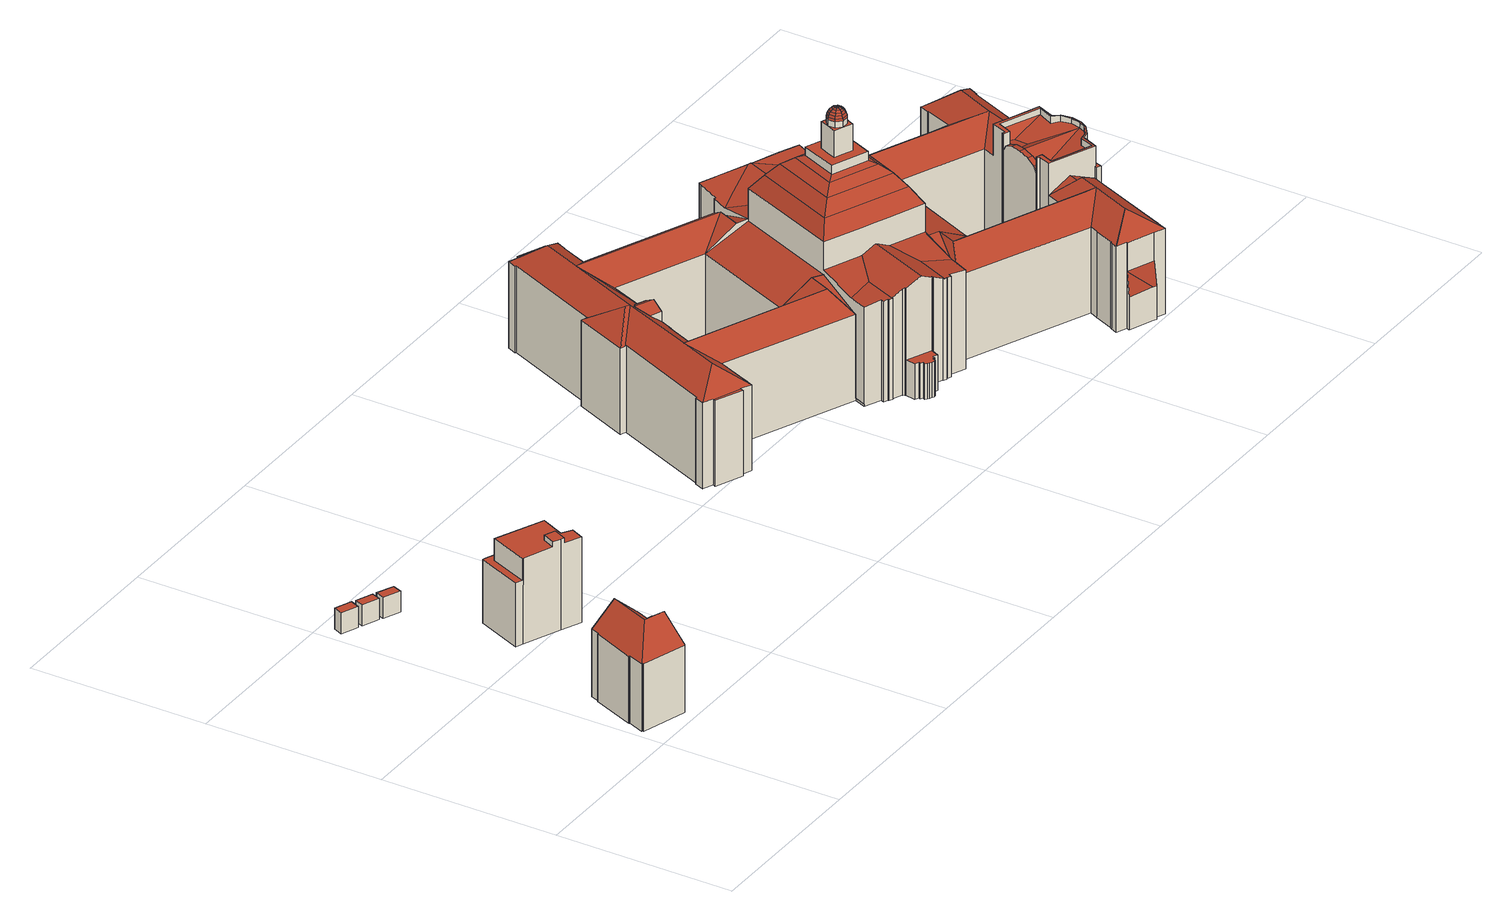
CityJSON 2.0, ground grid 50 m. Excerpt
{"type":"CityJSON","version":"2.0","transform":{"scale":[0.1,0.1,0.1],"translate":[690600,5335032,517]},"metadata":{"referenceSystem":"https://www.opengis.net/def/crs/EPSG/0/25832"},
"CityObjects":{
"building1":{"type":"Building","attributes":{"Gemeindeschluessel":"09162000","HoeheDach":"544.250","HoeheGrund":"518.928","Methode":"2000","NiedrigsteTraufeDesGebaeudes":"526.780","Geometrietyp2DReferenz":"3000","function":"31001_9998","roofType":"3100","measuredHeight":25.32,"storeysAboveGround":6},"geometry":[{"type":"MultiSurface","lod":"2","boundaries":[[[0,1,2,3,4]],[[5,6,7,8]],[[9,10,11,12,13]],[[14,15,16,17]],[[18,19,20,21]],[[22,23,24,25]],[[26,7,6,27,28,29,30,31,32]],[[33,34,35,30,29]],[[34,33,36,37,5,8,38,39,40,41,42,22,25,10,9,14,17,43,18,21,44]],[[25,24,11,10]],[[21,20,45,44]],[[23,22,42,46]],[[41,47,46,42]],[[33,29,28,36]],[[37,27,6,5]],[[39,48,49,40]],[[40,49,47,41]],[[39,38,26,32,48]],[[0,45,20,19,50,1]],[[43,17,16,2,1,50]],[[9,13,15,14]],[[36,28,27,37]],[[43,50,19,18]],[[34,44,45,0,4,35]],[[8,7,26,38]],[[31,12,11,24,23,46,47,49,48,32]],[[30,35,4,3,31]],[[31,3,2,16,15,13,12]]],"semantics":{"surfaces":[{"type":"WallSurface"},{"type":"RoofSurface"},{"type":"GroundSurface"}],"values":[0,0,0,0,0,0,1,0,2,0,0,0,0,0,0,0,0,0,1,0,0,0,0,0,0,1,1,1]}}]},
"building2":{"type":"Building","attributes":{"Gemeindeschluessel":"09162000","HoeheDach":"524.524","HoeheGrund":"518.524","Methode":"3210","NiedrigsteTraufeDesGebaeudes":"524.524","Geometrietyp2DReferenz":"3000","function":"51009_1610","roofType":"9999","measuredHeight":6},"geometry":[{"type":"MultiSurface","lod":"2","boundaries":[[[51,52,53,54]],[[55,52,51,56]],[[57,54,53,58]],[[52,55,58,53]],[[55,56,57,58]],[[56,51,54,57]]],"semantics":{"surfaces":[{"type":"WallSurface"},{"type":"RoofSurface"},{"type":"GroundSurface"}],"values":[0,1,2,0,0,0]}}]},
"building3":{"type":"Building","attributes":{"Gemeindeschluessel":"09162000","HoeheDach":"524.480","HoeheGrund":"518.480","Methode":"3210","NiedrigsteTraufeDesGebaeudes":"524.480","Geometrietyp2DReferenz":"3000","function":"51009_1610","roofType":"9999","measuredHeight":6},"geometry":[{"type":"MultiSurface","lod":"2","boundaries":[[[59,60,61,62]],[[63,64,65,66]],[[64,59,62,65]],[[60,63,66,61]],[[60,59,64,63]],[[66,65,62,61]]],"semantics":{"surfaces":[{"type":"WallSurface"},{"type":"RoofSurface"},{"type":"GroundSurface"}],"values":[0,0,0,0,1,2]}}]},
"building4":{"type":"Building","attributes":{"Gemeindeschluessel":"09162000","HoeheDach":"524.421","HoeheGrund":"518.421","Methode":"3210","NiedrigsteTraufeDesGebaeudes":"524.421","Geometrietyp2DReferenz":"3000","function":"51009_1610","roofType":"9999","measuredHeight":6},"geometry":[{"type":"MultiSurface","lod":"2","boundaries":[[[67,68,69,70]],[[71,72,73,74]],[[68,71,74,69]],[[72,67,70,73]],[[68,67,72,71]],[[74,73,70,69]]],"semantics":{"surfaces":[{"type":"WallSurface"},{"type":"RoofSurface"},{"type":"GroundSurface"}],"values":[0,0,0,0,1,2]}}]},
"building5":{"type":"Building","attributes":{"Gemeindeschluessel":"09162000","HoeheDach":"544.430","HoeheGrund":"518.568","Methode":"2000","NiedrigsteTraufeDesGebaeudes":"536.810","Geometrietyp2DReferenz":"3000","function":"31001_9998","roofType":"1000","measuredHeight":25.86,"storeysAboveGround":5},"geometry":[{"type":"MultiSurface","lod":"2","boundaries":[[[75,76,77,78]],[[79,80,81,82,83,84]],[[85,86,87,80,79,88,89,75,78,90,91]],[[92,86,85,93]],[[78,77,94,90]],[[83,82,95,96]],[[90,94,97,91]],[[80,87,98,99,100,81]],[[85,91,97,101,102,93]],[[103,104,102,101]],[[81,100,105,95,82]],[[88,79,84,106,107,108,89]],[[107,106,104,103]],[[107,103,101,97,94,77,76,108]],[[109,105,100,99]],[[86,92,98,87]],[[92,93,102,104,106,84,83,96,109,99,98]],[[89,108,76,75]],[[96,95,105,109]]],"semantics":{"surfaces":[{"type":"WallSurface"},{"type":"GroundSurface"},{"type":"RoofSurface"}],"values":[0,0,1,0,0,0,0,0,0,0,2,0,0,2,0,0,2,0,0]}}]},
"building6":{"type":"Building","attributes":{"name":"Landgericht München I Justizpalast Bayerisches Staatsministerium der Justiz","Gemeindeschluessel":"09162000","HoeheDach":"581.480","HoeheGrund":"517.529","Methode":"2000","NiedrigsteTraufeDesGebaeudes":"518.240","Geometrietyp2DReferenz":"3000","function":"31001_3000","roofType":"3100","measuredHeight":63.95,"storeysAboveGround":4},"geometry":[{"type":"MultiSurface","lod":"2","boundaries":[[[110,111,112,113]],[[114,115,116,117,118]],[[119,120,121,122]],[[123,124,125,126]],[[127,128,129,130,131,132,133]],[[134,135,136,137]],[[138,139,140]],[[141,142,122,121,143,144,145,146]],[[147,148,149,150]],[[151,152,153,154]],[[155,156,157,158,159,160]],[[161,162,163,164]],[[165,166,167,168,169,170]],[[171,172,173,174]],[[175,176,177,178]],[[179,180,181,182]],[[183,184,185,186]],[[187,188,189,190]],[[191,192,193,194]],[[195,196,197,198,199,200,201,202,203,204,205,206,207,208,209,210,211],[212,213,214,215,216,217,218,219,220,221]],[[222,223,113,112,224,225,226]],[[227,228,229,230]],[[231,232,233,234]],[[235,236,134,137,237,238,239]],[[240,241,242,243]],[[244,245,246,247]],[[248,249,250,251]],[[252,253,254,255]],[[256,257,258,259]],[[260,261,262]],[[198,263,264,265,199]],[[266,267,268,269,270,271,272,273]],[[274,275,276,277]],[[265,230,229,278,279,280,281,205,204,203,202,201,200,199]],[[282,283,284,285,286]],[[287,288,289,280,279]],[[261,290,291,292,262]],[[293,294,295,296]],[[297,298,299,300]],[[301,302,303,304,305,306]],[[307,308,309,310]],[[311,312,313,314]],[[315,316,317,318]],[[236,319,135,134]],[[320,321,322,323]],[[146,145,324,325]],[[276,326,327,277]],[[328,329,330,331]],[[299,298,332,333]],[[334,151,154,335,336,337,248,251,338,339,340,341,342,343,344,345,346,347,348,161,164,349,350,351,352,353,354,355,356,357,358,359,360,361,362,363,364,365,366,367,368,369,370,244,247,371,372,373,374,375,376,377,378,311,314,379,380,381,307,310,147,150,320,323,382,383,384,240,243,385,386,387,388,389,390,391,392,393,394,395,396,191,194,397,398,399,400,401,402,403,187,190,404,405,406,407,408,409,410,411,412,413,414,415,416,417,418,419,420,421,422,423,119,122,142,141,146,325,424,425,183,186,426,427,428,118,117,429,430,431,432,433,434,435,436,437,438,439,440,441,442,443,315,318,444,445,446,447,448,449,450,451,452,453,454,455,456,457,458,459,460,461,226,225,224,462,463,464],[465,466,467,468,469,470,471,472,473,474],[475,476,477,252,255,478,479,480,481,482,483,484]],[[477,485,253,252]],[[195,486,487,196]],[[488,489,490,491]],[[340,492,493,341]],[[449,494,495,450]],[[368,496,497,369]],[[498,234,128,127,366,365,364]],[[499,500,501,502,209,208,207]],[[206,503,499,207]],[[378,504,312,311]],[[318,317,505,444]],[[506,507,508,509,510]],[[476,511,485,477]],[[512,513,514]],[[515,516,517,518]],[[391,519,520,392]],[[373,521,522,374]],[[482,523,524,483]],[[284,525,458,457]],[[526,527,528,529,530]],[[463,531,532,464]],[[338,533,534,339]],[[535,536,537,275]],[[538,539,287,279,278]],[[292,291,540,541,514,262]],[[508,507,542,286,285,456,455,454,453,452,543]],[[178,177,184,183,425,424,325,324]],[[544,545,502,283,282]],[[422,546,547,423]],[[144,175,178,324,145]],[[548,549,297,550]],[[551,138,262,552]],[[553,554,555,556]],[[557,332,558,559]],[[473,217,216,474]],[[383,560,561,384]],[[337,562,249,248]],[[563,564,565,566,567,193,192,568,569,570,571,329,328,572]],[[573,574,575,576]],[[577,578,579,173]],[[580,581,582,583]],[[259,258,257,584,585,586]],[[587,322,321,149,148,309,308,588,589,590,591,592,571,570]],[[593,594,227,230,265]],[[595,333,596]],[[168,597,598,599]],[[600,601,602,603]],[[604,557,559,605]],[[606,607,124,123,608,609,610,501,500]],[[611,514,612,613]],[[614,615,616,617]],[[339,534,492,340]],[[618,619,620,294]],[[176,273,272,621,622,185,184,177]],[[623,222,226,461,460,624]],[[625,626,627,628]],[[629,630,490]],[[336,631,562,337]],[[612,514,513,273]],[[632,532,531,223,222,623]],[[376,633,634,377]],[[518,517,635,636]],[[490,256,259]],[[637,579,578,638]],[[475,484,639,640,511,476]],[[641,642,643,644]],[[164,163,645,349]],[[646,647,648,420,419,418]],[[363,362,232,231,498,364]],[[649,612,273]],[[300,299,595]],[[530,529,167,650]],[[615,651,652,616]],[[653,518,636,654]],[[642,655,181,656]],[[282,657,544]],[[585,584,658,592,591]],[[386,659,660,387]],[[451,661,543,452]],[[211,662,486,195]],[[541,540,169,512,514]],[[663,664,665,666,645,163,162,667,668,669,670,671,672,673,493,492,534,533,250,249,562,631,674,608,123,126,675,676,573,576,580,583,677,678,679]],[[680,681,682,683,684,685]],[[224,112,111,462]],[[686,274,277,687]],[[688,689,620,690]],[[413,691,692,414]],[[375,693,633,376]],[[631,336,335,154,153,694,674]],[[389,695,696,390]],[[385,697,659,386]],[[598,505,317,316,698,699,700,599]],[[701,679,678,702]],[[354,353,663,679,701,703,355]],[[283,632,623,624,704,525,284]],[[390,696,519,391]],[[705,706,139,138,551]],[[707,708,569,568,396,395,394]],[[167,529,510,509,168]],[[643,642,656,709]],[[251,250,533,338]],[[126,125,710,675]],[[289,711,712,281,280]],[[228,713,538,278,229]],[[235,714,319,236]],[[334,715,152,151]],[[295,689,166,165,170]],[[237,716,717,718,719]],[[720,683,682,721,722,723]],[[130,724,725,726,727,703,701,702,728,489,131]],[[603,602,638]],[[729,327,180,179]],[[552,611,613,730,171,174,731,732,733,705,551],[523,734,735,736,737,254,253,485,511,640,639,524]],[[400,564,563,401]],[[259,491,490]],[[448,738,494,449]],[[266,739,438,437,436,267]],[[272,271,740,741,115,114,742,621]],[[616,604,605,617]],[[392,520,743,393]],[[374,522,693,375]],[[489,728,487,486]],[[744,745,647,646]],[[358,725,724,359]],[[133,132,746,496,368,367]],[[483,524,639,484]],[[648,647,745,747,748,749,750]],[[751,628,627,626,410,409,408]],[[730,649,172,171]],[[117,116,752,429]],[[595,596,753]],[[372,371,247,246,488,491,259,586,521,373]],[[347,668,667,348]],[[536,644,549,548]],[[472,218,217,473]],[[609,608,674,694]],[[754,643,709,558]],[[139,706,755,600,603,638,577,173,172,649,273,176,140]],[[651,595,652]],[[329,571,592,658,756,757,758,759,760,330]],[[384,561,241,240]],[[761,283,502,501]],[[113,223,531,110]],[[275,537,762,276]],[[182,181,655,763]],[[479,736,735,480]],[[764,765,513,512]],[[360,130,129,361]],[[688,690,293,296]],[[209,502,545,210]],[[762,766,326,276]],[[326,767,180,327]],[[398,566,565,399]],[[298,754,558,332]],[[243,242,697,385]],[[414,692,748,415]],[[397,567,566,398]],[[598,597,768,738,448,447,446,445,444,505]],[[428,742,114,118]],[[471,219,218,472]],[[197,769,263,198]],[[442,699,698,443]],[[770,771,723,722,772,773]],[[601,600,755,733,732,731,174,173,579,637]],[[774,775,331,330,760,170,169,540,291,290,776,626,625,777]],[[435,268,267,436]],[[509,508,543,661,495,494,738,768]],[[387,660,778,388]],[[702,779,728]],[[780,655,642,641]],[[781,302,301,306,782]],[[231,234,498]],[[282,286,542,527]],[[366,127,133,367]],[[443,698,316,315]],[[776,290,261,626]],[[783,630,784,785,657,526,530,650,786,787]],[[748,692,691,788,140,749]],[[690,653,654,293]],[[550,789,651,615]],[[753,596,557,604]],[[238,237,719,790,791]],[[233,129,128,234]],[[527,542,507,506,510,528]],[[602,601,637,638]],[[434,269,268,435]],[[417,744,646,418]],[[529,528,510]],[[450,495,661,451]],[[517,516,792,635],[772,722,721,682,681,680,793,773]],[[711,794,712]],[[756,166,689,688]],[[795,796,797,189,188,798,572,328,331,775,774]],[[617,605,766,762]],[[676,799,574,573]],[[652,753,604,616]],[[800,780,641,535]],[[593,801,594]],[[750,749,140,176,143,121,120,547,546]],[[779,802,487]],[[803,714,235,804,155,160]],[[800,535,275,274]],[[549,754,298,297]],[[405,796,795,406]],[[143,176,175,144]],[[350,666,665,351]],[[357,356,355,703,727,726]],[[342,673,672,343]],[[535,641,644,536]],[[299,333,595]],[[595,753,652]],[[313,312,504,634,633,693,522,521,586,585,591,590]],[[638,578,577]],[[421,420,648,750,546,422]],[[759,758,757,756,688,296,760]],[[137,136,805,237]],[[345,670,669,346]],[[294,620,689,295]],[[636,806,618,654]],[[806,792,516,515]],[[239,238,791,807,808,594,801,157,156]],[[702,802,779]],[[712,794,809,810,811,812,281]],[[413,412,411,813,788,691]],[[509,768,597,168]],[[351,665,664,352]],[[599,700,814,815,169]],[[765,764,814,700,699,442,441,440,439,438,739]],[[809,782,306,305,816,810]],[[817,818,303,302]],[[741,752,116,115]],[[550,297,300,789]],[[169,815,814,764,512]],[[644,643,754,549]],[[766,819,767,326]],[[626,261,260]],[[489,486,662,629,490]],[[478,737,736,479]],[[596,333,332,557]],[[233,232,362,361,129]],[[820,821,587,570,569,708]],[[237,553,556,817,302,781,716]],[[822,685,684,683,720,723,771,770],[729,179,182,763,823,824,686,687]],[[168,599,169]],[[458,525,704,459]],[[417,416,747,745,744]],[[657,527,526]],[[343,672,671,344]],[[474,216,215,465]],[[415,748,747,416]],[[821,560,383,382,323,322,587]],[[583,582,825,677]],[[186,185,622,426]],[[433,270,269,434]],[[456,285,284,457]],[[556,555,818,817]],[[310,309,148,147]],[[630,256,490]],[[537,614,617,762]],[[393,743,707,394]],[[793,680,685,822,770,773]],[[536,548,614,537]],[[205,281,812,503,206]],[[346,669,668,347]],[[348,667,162,161]],[[352,664,663,353]],[[786,658,584,257,787]],[[802,702,678,677,825,826,827,828,487]],[[746,132,131]],[[341,493,673,342]],[[407,406,795,774,777,751,408]],[[357,726,725,358]],[[480,735,734,481]],[[819,709,656,767]],[[654,618,294,293]],[[743,520,519,696,695,778,660,659,697,242,241,561,560,821,820,708,707]],[[548,550,615,614]],[[806,515,619,618]],[[653,619,515,518]],[[255,254,737,478]],[[728,779,487]],[[823,780,800,824]],[[402,401,563,572,798,403]],[[237,805,554,553]],[[396,568,192,191]],[[369,497,829,370]],[[690,620,619,653]],[[763,655,780,823]],[[459,704,624,460]],[[465,215,214,466]],[[636,635,792,806]],[[609,694,153,152,715,532,632,283,761]],[[271,270,433,432,431,740]],[[466,214,213,467]],[[150,149,321,320]],[[609,761,830]],[[827,826,825,582,581,575,574,799,710,125,124,607,606,500,499,503,812,811,810,816,305,304,303,818,555,554,805,136,135,319,714,803,160,159,158,831,264,263,769,828]],[[629,662,211,210,545,544,657,785,784,630]],[[788,813,626,260,140]],[[131,489,488,246,245,829,497,496,746]],[[559,558,709,819]],[[605,559,819,766]],[[196,487,828,769,197]],[[687,277,327,729]],[[404,797,796,405]],[[789,595,651]],[[789,300,595]],[[804,235,239,156,155]],[[830,761,501]],[[463,462,111,110,531]],[[190,189,797,404]],[[227,594,808,807,791,790,719,718,717,832,711,289,288,287,539,538,713,228]],[[733,755,706,705]],[[380,589,588,381]],[[468,212,221,469]],[[399,565,564,400]],[[464,532,715,334]],[[787,257,256,783]],[[377,634,504,378]],[[194,193,567,397]],[[783,256,630]],[[403,798,188,187]],[[470,220,219,471]],[[423,547,120,119]],[[467,213,212,468]],[[657,282,527]],[[431,430,429,752,741,740]],[[370,829,245,244]],[[349,645,666,350]],[[296,295,170,760]],[[513,765,739,266,273]],[[831,158,157,801,593,265,264]],[[481,734,523,482]],[[260,262,138,140]],[[552,262,514,611]],[[359,724,130,360]],[[767,656,181,180]],[[716,781,782,809,794,711,832,717]],[[609,830,610]],[[344,671,670,345]],[[613,612,649,730]],[[824,800,274,686]],[[675,710,799,676]],[[650,167,166,756,658,786]],[[379,314,313,590,589,380]],[[777,625,628,751]],[[388,778,695,389]],[[576,575,581,580]],[[410,626,813,411]],[[622,621,742,428,427,426]],[[469,221,220,470]],[[610,830,501]],[[381,588,308,307]]],"semantics":{"surfaces":[{"type":"RoofSurface"},{"type":"WallSurface"},{"type":"GroundSurface"}],"values":[0,1,1,1,0,1,1,1,1,1,1,1,1,1,0,1,1,1,1,0,1,0,0,0,1,1,1,1,0,0,1,0,0,1,0,0,1,0,0,1,1,1,1,1,1,1,0,0,0,2,1,1,0,1,1,1,1,1,1,1,1,1,1,0,1,1,1,1,1,1,1,1,0,0,0,1,1,0,1,0,0,1,1,0,1,1,1,0,1,1,1,1,0,0,0,0,1,0,1,1,0,1,0,0,1,1,1,1,0,0,1,1,0,0,1,0,1,1,1,0,0,1,0,0,0,1,0,1,1,1,1,0,1,1,1,0,1,1,1,1,1,0,1,1,0,1,1,1,0,0,1,1,0,0,1,1,0,0,1,0,1,1,0,1,1,1,1,0,0,1,1,0,0,1,1,1,0,1,1,1,0,1,1,0,1,1,0,0,0,1,1,0,1,0,1,1,0,1,0,1,0,0,1,0,1,1,1,1,1,1,1,1,1,1,1,1,0,1,0,0,0,0,0,1,1,0,0,0,0,0,0,0,1,0,0,1,1,1,1,0,1,0,0,0,1,0,0,1,0,0,1,0,0,1,0,1,1,1,0,0,0,0,1,1,0,1,1,0,0,1,0,0,1,1,0,1,1,1,1,1,0,0,0,0,0,0,0,1,0,1,1,0,0,0,1,1,1,1,1,1,1,1,1,1,1,1,1,0,0,1,1,0,1,1,1,1,1,1,1,1,1,1,1,0,0,0,0,0,0,1,0,1,1,1,1,1,0,1,1,1,1,0,1,1,1,0,0,1,0,0,0,0,1,1,1,0,0,0,0,1,1,1,1,1,1,1,1,1,1,1,1,1,1,1,1,0,1,1,1,0,0,1,1,0,1,1,0,0,0,1,1,1,1,1,1,0,1,1,1,1,1,0,1]}}]}
},
"vertices":[
[189,149,98],[212,204,98],[212,204,209],[197,167,209],[189,149,225],[134,21,19],[134,21,211],[7,61,211],[7,61,19],[185,214,19],[81,254,19],[81,254,211],[145,229,272],[185,214,234],[196,210,19],[196,210,224],[208,206,212],[208,206,19],[218,168,19],[218,168,98],[216,169,98],[216,169,19],[69,230,19],[69,230,210],[71,229,212],[71,229,19],[7,64,213],[135,22,212],[136,26,215],[150,70,251],[158,95,272],[98,114,272],[6,65,213],[150,70,19],[176,153,19],[176,153,225],[136,26,19],[135,22,19],[7,64,19],[4,65,19],[22,110,19],[20,110,19],[21,113,19],[227,199,19],[208,143,19],[208,143,98],[21,113,209],[20,110,209],[4,65,211],[22,110,211],[227,199,98],
[76,936,75],[65,910,75],[65,910,15],[76,936,15],[18,930,75],[29,955,75],[29,955,15],[18,930,15],
[124,886,75],[77,906,75],[77,906,15],[124,886,15],[87,931,75],[134,911,75],[134,911,15],[87,931,15],
[182,861,74],[135,881,74],[135,881,14],[182,861,14],[145,907,74],[192,887,74],[192,887,14],[145,907,14],
[239,662,16],[239,662,198],[248,659,198],[248,659,16],[207,527,16],[312,483,16],[312,483,274],[290,493,274],[290,493,260],[207,527,260],[356,511,16],[384,493,16],[367,458,16],[196,531,16],[187,535,16],[395,596,16],[387,578,16],[384,493,260],[356,511,260],[395,596,198],[307,528,274],[307,528,260],[387,578,198],[367,458,260],[321,479,260],[321,479,274],[386,576,198],[386,576,260],[250,635,198],[250,635,260],[338,515,274],[205,527,260],[205,527,198],[187,535,198],[338,515,260],
[2636,769,166],[2640,776,95],[2564,807,104],[2560,801,166],[1417,1277,250],[1417,1277,249],[1420,1285,249],[1420,1285,5],[1417,1277,5],[1083,567,5],[1083,567,251],[1199,839,252],[1199,839,5],[2555,489,282],[2555,489,339],[2535,442,339],[2535,442,282],[2249,53,249],[2249,52,249],[2325,21,249],[2355,9,249],[2310,95,302],[2220,65,250],[2220,65,249],[2506,329,322],[2506,329,339],[2532,348,339],[2532,348,324],[1296,719,249],[1296,719,250],[1212,683,302],[1184,845,5],[1196,840,5],[1196,840,250],[1184,845,250],[1183,846,249],[1183,846,5],[1776,320,5],[1776,320,313],[1775,318,313],[1775,318,5],[2650,731,5],[2650,731,251],[2550,497,253],[2550,497,5],[2353,332,321],[2360,350,301],[2367,366,302],[2367,366,339],[2360,350,339],[2353,332,339],[2526,327,5],[2526,327,282],[2519,322,282],[2519,322,5],[1935,790,390],[2072,732,390],[2072,732,302],[1935,790,302],[1788,851,302],[1788,851,390],[1391,928,12],[1391,928,245],[1375,890,245],[1375,890,12],[1284,893,302],[1297,887,302],[1261,991,250],[1248,996,250],[1860,672,599],[1860,672,616],[1880,672,616],[1880,672,599],[1262,990,5],[1262,990,251],[1378,1262,252],[1378,1262,5],[1660,371,5],[1660,371,292],[1658,372,292],[1658,372,5],[1702,349,5],[1702,349,310],[1700,350,309],[1700,350,5],[2322,291,13],[2339,331,13],[2353,365,13],[2347,368,13],[2349,373,13],[2353,382,13],[2362,404,13],[2375,435,13],[2388,466,13],[2398,489,13],[2401,497,13],[2403,502,13],[2410,500,13],[2428,543,13],[2443,578,13],[2183,686,13],[2061,400,13],[2066,400,13],[2184,681,13],[2399,592,13],[2435,577,13],[2439,576,13],[2408,502,13],[2402,504,13],[2346,368,13],[2351,365,13],[2321,293,13],[2560,800,248],[2560,801,247],[2564,807,5],[2560,801,5],[2560,800,5],[2367,376,309],[2376,399,320],[2362,404,320],[2353,382,309],[2314,17,101],[2322,13,101],[2325,21,167],[2249,52,167],[2466,285,321],[2482,325,318],[2544,367,323],[2410,371,297],[2388,343,297],[1746,293,5],[1746,293,106],[1741,295,106],[1741,295,5],[2255,142,5],[2255,142,250],[2265,165,250],[2265,165,5],[2550,446,5],[2550,446,282],[2554,438,282],[2554,438,5],[1388,931,5],[1388,931,12],[1394,928,12],[1394,928,5],[1982,425,302],[1948,440,302],[1906,342,258],[1898,321,249],[1610,517,302],[1636,577,302],[1550,613,249],[2347,368,339],[2349,373,339],[2349,373,293],[1481,1133,250],[1479,1134,252],[1510,1206,251],[1512,1205,250],[1523,1231,250],[1522,1232,251],[1429,1203,302],[1383,1093,302],[1860,624,616],[1860,625,623],[1847,639,623],[1846,638,616],[2375,435,324],[2388,466,320],[2398,489,309],[2401,497,293],[2130,782,302],[2527,615,302],[2490,710,250],[2451,727,249],[2128,860,251],[2402,460,320],[2404,465,317],[2411,483,309],[1669,563,298],[1669,563,297],[1636,577,284],[1740,596,468],[1816,778,468],[1801,812,434],[1706,582,434],[1882,643,641],[1882,653,641],[1876,650,644],[1876,645,644],[2483,510,323],[2548,483,323],[2548,483,339],[2483,510,339],[2436,530,339],[2436,530,323],[1781,320,5],[1781,320,310],[1780,319,311],[1780,319,5],[1818,305,5],[1818,305,293],[1817,303,293],[1817,303,5],[1872,1042,5],[1872,1042,301],[1876,1041,301],[1876,1041,5],[2482,325,339],[1773,319,5],[1773,319,314],[1772,318,314],[1772,318,5],[1247,996,249],[1247,996,5],[1847,658,623],[1846,658,616],[1706,457,293],[1774,519,311],[1669,563,311],[1625,458,287],[1875,660,641],[1873,654,644],[2654,729,5],[2553,496,5],[2568,490,5],[2560,471,5],[2557,427,5],[2558,413,5],[2563,399,5],[2566,391,5],[2560,388,5],[2564,379,5],[2550,345,5],[2540,341,5],[2542,336,5],[2535,333,5],[2534,332,5],[2513,317,5],[2506,314,5],[2499,312,5],[2491,311,5],[2476,265,5],[2464,270,5],[2461,271,5],[2385,87,5],[2363,35,5],[2365,34,5],[2362,27,5],[2355,9,5],[2325,21,5],[2322,13,5],[2314,17,5],[2246,45,5],[2249,52,5],[2249,53,5],[2220,65,5],[2228,83,5],[2230,88,5],[2231,87,5],[2264,165,5],[1898,321,5],[1897,321,5],[1882,288,5],[1837,308,5],[1833,299,5],[1821,304,5],[1820,303,5],[1812,305,5],[1808,307,5],[1809,308,5],[1772,317,5],[1760,294,5],[1749,299,5],[1737,286,5],[1731,286,5],[1725,288,5],[1719,291,5],[1714,295,5],[1709,300,5],[1712,306,5],[1705,309,5],[1708,315,5],[1697,320,5],[1701,347,5],[1702,348,5],[1701,352,5],[1697,354,5],[1698,356,5],[1669,368,5],[1669,366,5],[1668,366,5],[1660,370,5],[1658,373,5],[1646,378,5],[1650,387,5],[1604,407,5],[1603,407,5],[1617,440,5],[1618,440,5],[1250,596,5],[1249,595,5],[1214,511,5],[1216,510,5],[1205,485,5],[1175,497,5],[1172,489,5],[1096,522,5],[1099,528,5],[1099,530,5],[1072,541,5],[1070,542,5],[1081,568,5],[1248,996,5],[1261,991,5],[1376,1263,5],[1387,1288,5],[1387,1289,5],[1497,1252,5],[1494,1245,5],[1494,1244,5],[1522,1232,5],[1523,1231,5],[1512,1205,5],[1510,1206,5],[1479,1134,5],[1481,1133,5],[1505,1123,5],[1840,980,5],[1841,980,5],[1842,980,5],[1845,978,5],[1868,1033,5],[1920,1023,5],[2011,985,5],[2016,983,5],[2020,981,5],[2095,950,5],[2141,930,5],[2150,926,5],[2147,918,5],[2124,862,5],[2127,861,5],[2128,861,5],[2128,860,5],[2451,727,5],[2490,710,5],[2521,785,5],[2519,786,5],[2530,812,5],[2531,812,5],[2640,776,5],[2636,769,5],[2666,756,5],[2435,577,5],[2399,592,5],[2184,681,5],[2066,400,5],[2321,293,5],[2351,365,5],[2346,368,5],[2402,504,5],[2408,502,5],[2439,576,5],[1448,991,5],[1423,1002,5],[1419,1003,5],[1376,888,5],[1354,833,5],[1336,792,5],[1330,794,5],[1299,722,5],[1549,619,5],[1665,900,5],[1419,1003,12],[2322,291,249],[2339,331,249],[2264,165,249],[2356,205,302],[1959,371,302],[1898,321,251],[2563,399,282],[2566,391,282],[2141,930,302],[2150,926,302],[2228,83,248],[2230,88,248],[2246,45,97],[2410,500,339],[2428,543,339],[2428,543,249],[2443,578,249],[2403,502,339],[1820,303,292],[1920,1023,301],[2112,825,265],[2127,861,250],[2127,861,292],[2112,825,286],[2078,746,300],[1423,1002,12],[1756,864,302],[1782,926,302],[1669,901,249],[1943,677,498],[1943,677,523],[1900,577,523],[1900,577,498],[1712,306,106],[1705,309,106],[1897,321,287],[1882,288,287],[1299,722,12],[1549,619,12],[2521,785,249],[2107,728,287],[2107,728,302],[2076,741,302],[2076,741,301],[2076,741,298],[2636,769,247],[2666,756,248],[2557,427,282],[2558,413,282],[1880,625,623],[1879,627,630],[1861,627,630],[2389,429,324],[2390,432,324],[1788,851,297],[1756,864,284],[2128,861,250],[2124,862,292],[2186,694,256],[2183,686,249],[1070,542,249],[1081,568,249],[1877,631,636],[1887,641,636],[1875,636,641],[1296,719,12],[1550,613,12],[2549,395,324],[2549,395,339],[2546,423,339],[2546,423,323],[1865,660,641],[1877,665,636],[1863,665,636],[1760,294,106],[1749,299,106],[2560,471,282],[1669,366,293],[1669,368,293],[1698,356,307],[1697,354,307],[1701,352,309],[1702,348,310],[1701,347,310],[1742,330,330],[1814,503,330],[1668,366,293],[2547,365,282],[2547,365,339],[2534,344,339],[2534,344,282],[1344,903,272],[1344,903,273],[1375,890,273],[2507,324,282],[2507,324,339],[2488,321,339],[2488,321,282],[1948,440,309],[1906,342,287],[1898,321,287],[1772,317,314],[1809,308,295],[1808,307,295],[1812,305,293],[1851,398,293],[1851,487,310],[2363,368,293],[2365,373,303],[1870,648,645],[1867,654,644],[2016,983,302],[2011,985,301],[1826,941,286],[1350,830,245],[1350,830,273],[1319,843,273],[1319,843,272],[1858,653,641],[1853,655,636],[2487,518,339],[2551,491,339],[2551,491,282],[2551,491,250],[2487,518,283],[1669,901,12],[1418,1006,249],[1418,1006,12],[1863,631,636],[1865,636,641],[1858,643,641],[1853,641,636],[1830,743,490],[1966,686,490],[2001,700,468],[1387,1288,251],[1376,1263,250],[2531,812,248],[2530,812,248],[1618,440,12],[1618,440,249],[1617,440,249],[1617,440,12],[2058,393,255],[2058,393,259],[2568,490,282],[2573,724,302],[1833,299,291],[1821,304,292],[1798,619,523],[1798,619,498],[1363,860,292],[1308,883,292],[1665,900,12],[1448,991,12],[1893,638,623],[1893,657,623],[1891,656,630],[1891,639,630],[2513,317,282],[1096,522,249],[1099,528,249],[1099,530,250],[1387,930,249],[2072,732,298],[1867,642,644],[1864,645,644],[1910,554,490],[1775,610,490],[1894,658,616],[1880,671,623],[2186,694,259],[1951,446,310],[1731,286,106],[1725,288,106],[2147,918,300],[2061,400,250],[2476,265,282],[2491,311,282],[2499,312,282],[2506,314,282],[2534,332,282],[2535,333,282],[2542,336,282],[2540,341,282],[2550,345,282],[2564,379,282],[2560,388,282],[2553,496,282],[2549,425,282],[2553,394,282],[2469,276,282],[2467,277,282],[2464,270,282],[1885,612,523],[1896,637,523],[1906,662,523],[1906,662,599],[1896,637,599],[1885,612,599],[1860,624,599],[1846,638,599],[1938,485,434],[2036,714,434],[1924,519,468],[1214,511,251],[1216,510,249],[1837,308,291],[2553,496,250],[1714,295,106],[1709,300,106],[1737,286,106],[1868,1033,300],[1845,978,292],[1842,980,292],[2464,270,249],[2467,277,249],[2461,271,251],[2519,786,248],[1329,796,12],[1329,796,250],[1697,320,106],[1701,347,106],[1879,669,630],[2549,425,339],[2413,487,302],[2415,491,293],[2376,400,320],[2466,285,339],[2654,729,248],[2449,458,297],[2404,465,302],[2402,460,306],[2390,432,323],[1881,673,599],[1881,673,523],[1855,684,523],[1855,684,599],[2362,27,249],[2365,34,249],[2363,35,251],[2385,87,251],[2379,260,302],[1846,658,599],[1387,930,12],[1363,860,12],[1350,830,12],[1335,793,12],[1330,794,12],[1336,792,12],[1354,833,12],[1376,888,12],[2095,950,302],[1505,1123,251],[1494,1244,250],[1494,1245,249],[1387,1289,250],[1708,315,106],[1172,489,249],[1175,497,249],[2220,65,248],[1175,497,250],[1205,485,249],[1166,574,302],[1072,541,250],[1603,407,12],[1497,1252,249],[1864,651,644],[1887,655,636],[1335,793,245],[1951,446,390],[1851,487,390],[1814,503,390],[1774,519,390],[1669,563,390],[2504,559,302],[1849,640,630],[1894,658,599],[1841,980,250],[1840,980,252],[1849,657,630],[1860,671,623],[2020,981,301],[2353,365,339],[1834,633,599],[1844,659,599],[1844,659,523],[1834,633,523],[1604,407,287],[1618,440,287],[1625,458,256],[1604,407,12],[1719,291,106],[2386,278,283],[1894,638,616],[2451,496,297],[2427,509,300],[1982,425,286],[2061,400,259],[2183,686,259],[1951,446,298],[1948,440,298],[1249,595,251],[1873,642,644],[2389,429,322],[2376,400,304],[1840,720,523],[1859,623,523],[2415,491,301],[1650,387,291],[1646,378,291],[1658,373,292],[1660,370,292],[2553,394,339],[1880,624,616],[2363,368,303],[2398,306,283],[2401,312,339],[2401,312,321],[2544,367,339],[1840,720,498],[2376,399,304],[2367,376,303],[2419,490,301],[2419,490,339],[2415,491,339],[2401,497,339],[1250,596,251],[1842,980,250],[1826,941,266],[2427,509,339],[2531,442,319],[2531,442,339],[1861,669,630],[1742,330,106],[1772,317,106],[1859,623,599],[1894,638,599],[1880,624,599],[2469,276,339],[2467,277,339],[2398,306,339],[2339,331,339],[2231,87,249],[2496,541,283],[2363,368,339],[2411,483,302]
]}
